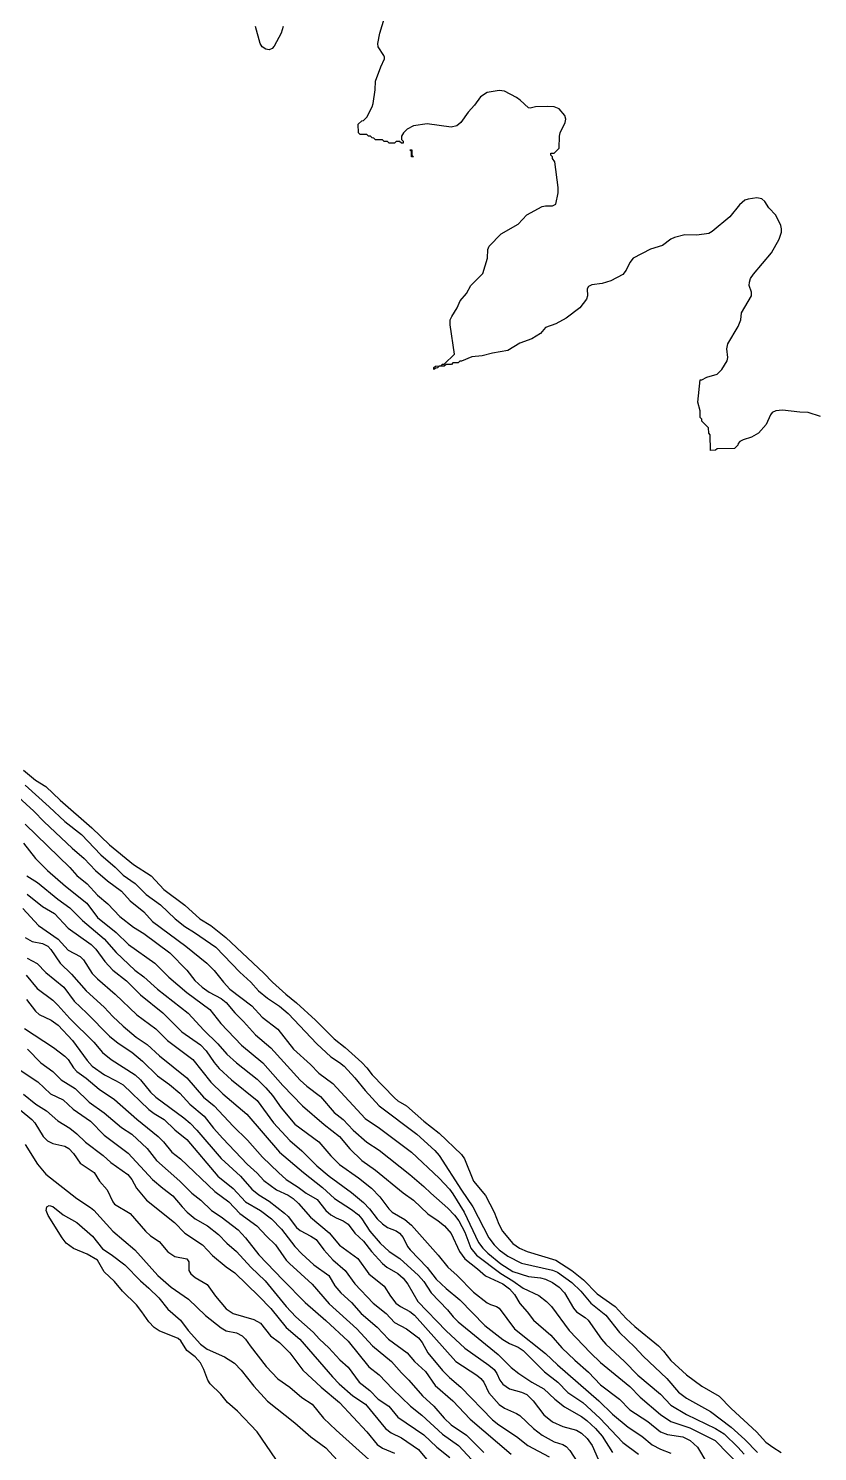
# Model space of a CAD drawing. Extents: x 474277 to 475042, y 254928 to 255625.
# Drawn here: x 474659.5 to 474694.8, y 255089.8 to 255153.4 of the extents above; entities that cross this region are included whole.
import ezdxf

# ---------------------------------------------------------------- set-up
doc = ezdxf.new("R2010")
doc.units = 0
doc.header["$MEASUREMENT"] = 0
doc.layers.add('BaseMapV2_DTM_export_MonNov09090547073261 — entities', color=1, linetype='CONTINUOUS')

msp = doc.modelspace()

# ---------------------------------------------------------------- linework, layer by layer
at = {"layer": 'BaseMapV2_DTM_export_MonNov09090547073261 — entities', "color": 15, "linetype": 'Continuous', "true_color": 0xb7484b}
for points in [[(474694.899, 255136.054, 84.25), (474694.362, 255136.237, 84.25), (474693.979, 255136.247, 84.25), (474693.212, 255136.336, 84.25), (474692.905, 255136.309, 84.25), (474692.752, 255136.227, 84.25), (474692.675, 255136.13, 84.25), (474692.476, 255135.698, 84.25), (474692.139, 255135.314, 84.25), (474691.832, 255135.126, 84.25), (474691.451, 255135.008, 84.25), (474691.298, 255134.931, 84.25), (474691.223, 255134.854, 84.25), (474691.218, 255134.773, 84.25), (474691.065, 255134.62, 84.25), (474690.298, 255134.616, 84.25), (474690.222, 255134.545, 84.25), (474689.992, 255134.54, 84.25), (474689.984, 255135.238, 84.25), (474689.913, 255135.315, 84.25), (474689.907, 255135.545, 84.25), (474689.608, 255135.848, 84.25), (474689.6, 255135.928, 84.25), (474689.53, 255136.005, 84.25), (474689.527, 255136.311, 84.25), (474689.436, 255136.695, 84.25), (474689.529, 255137.691, 84.25), (474689.608, 255137.696, 84.25), (474689.838, 255137.814, 84.25), (474690.298, 255137.947, 84.25), (474690.505, 255138.152, 84.25), (474690.735, 255138.535, 84.25), (474690.762, 255138.688, 84.25), (474690.718, 255139.072, 84.25), (474690.761, 255139.302, 84.25), (474691.228, 255140.068, 84.25), (474691.344, 255140.375, 84.25), (474691.385, 255140.682, 84.25), (474691.829, 255141.449, 84.25), (474691.821, 255141.602, 84.25), (474691.724, 255141.909, 84.25), (474691.732, 255142.062, 84.25), (474691.779, 255142.215, 84.25), (474691.909, 255142.413, 84.25), (474692.719, 255143.366, 84.25), (474693.055, 255143.979, 84.25), (474693.166, 255144.286, 84.25), (474693.168, 255144.439, 84.25), (474693.128, 255144.592, 84.25), (474692.908, 255145.052, 84.25), (474692.599, 255145.384, 84.25), (474692.418, 255145.666, 84.25), (474692.292, 255145.773, 84.25), (474692.062, 255145.818, 84.25), (474691.679, 255145.772, 84.25), (474691.525, 255145.72, 84.25), (474691.295, 255145.514, 84.25), (474690.858, 255144.976, 84.25), (474690.068, 255144.319, 84.25), (474689.915, 255144.235, 84.25), (474689.378, 255144.154, 84.25), (474688.842, 255144.173, 84.25), (474688.381, 255144.047, 84.25), (474688.228, 255143.983, 84.25), (474687.845, 255143.695, 84.25), (474687.308, 255143.53, 84.25), (474686.543, 255143.135, 84.25), (474686.388, 255142.933, 84.25), (474686.235, 255142.593, 84.25), (474686.081, 255142.405, 84.25), (474685.544, 255142.116, 84.25), (474685.161, 255141.999, 84.25), (474684.701, 255141.932, 84.25), (474684.548, 255141.858, 84.25), (474684.483, 255141.755, 84.25), (474684.497, 255141.449, 84.25), (474684.456, 255141.295, 84.25), (474684.164, 255140.903, 84.25), (474683.547, 255140.452, 84.25), (474683.091, 255140.2, 84.25), (474682.631, 255140.023, 84.25), (474682.408, 255139.762, 84.25), (474682.017, 255139.52, 84.25), (474681.481, 255139.326, 84.25), (474680.944, 255139.006, 84.25), (474680.254, 255138.889, 84.25), (474679.794, 255138.771, 84.25), (474679.334, 255138.719, 84.25), (474678.874, 255138.53, 84.25), (474678.797, 255138.53, 84.25), (474678.72, 255138.455, 84.25), (474678.49, 255138.45, 84.25), (474678.422, 255138.382, 84.25), (474678.184, 255138.374, 84.25), (474678.107, 255138.303, 84.25), (474677.877, 255138.3, 84.25), (474677.8, 255138.225, 84.25), (474677.723, 255138.22, 84.25), (474677.647, 255138.147, 84.25), (474677.647, 255138.236, 84.25), (474677.715, 255138.305, 84.25), (474677.953, 255138.313, 84.25), (474678.03, 255138.386, 84.25), (474678.107, 255138.386, 84.25), (474678.562, 255138.842, 84.25), (474678.371, 255140.145, 84.25), (474678.375, 255140.375, 84.25), (474678.438, 255140.528, 84.25), (474678.68, 255140.912, 84.25), (474678.814, 255141.219, 84.25), (474679.104, 255141.544, 84.25), (474679.287, 255141.909, 84.25), (474679.835, 255142.445, 84.25), (474680.037, 255143.135, 84.25), (474680.058, 255143.519, 84.25), (474680.117, 255143.672, 84.25), (474680.65, 255144.209, 84.25), (474681.404, 255144.65, 84.25), (474681.787, 255145.069, 84.25), (474682.477, 255145.434, 84.25), (474682.631, 255145.463, 84.25), (474682.937, 255145.462, 84.25), (474683.091, 255145.542, 84.25), (474683.187, 255146.049, 84.25), (474683.191, 255146.279, 84.25), (474683.05, 255147.429, 84.25), (474682.936, 255147.583, 84.25), (474682.934, 255147.659, 84.25), (474682.859, 255147.736, 84.25), (474682.858, 255147.813, 84.25), (474683.014, 255147.821, 84.25), (474683.241, 255148.043, 84.25), (474683.245, 255148.579, 84.25), (474683.287, 255148.733, 84.25), (474683.511, 255149.193, 84.25), (474683.536, 255149.346, 84.25), (474683.495, 255149.5, 84.25), (474683.244, 255149.794, 84.25), (474683.014, 255149.896, 84.25), (474682.707, 255149.912, 84.25), (474682.173, 255149.883, 84.25), (474681.941, 255149.829, 84.25), (474681.864, 255149.849, 84.25), (474681.498, 255150.19, 84.25), (474681.327, 255150.308, 84.25), (474680.791, 255150.597, 84.25), (474680.56, 255150.613, 84.25), (474680.024, 255150.526, 84.25), (474679.717, 255150.34, 84.25), (474679.455, 255149.96, 84.25), (474679.171, 255149.653, 84.25), (474678.844, 255149.193, 84.25), (474678.665, 255149.04, 84.25), (474678.414, 255148.988, 84.25), (474677.34, 255149.127, 84.25), (474676.737, 255149.04, 84.25), (474676.451, 255148.886, 84.25), (474676.287, 255148.733, 84.25), (474676.192, 255148.579, 84.25), (474676.198, 255148.426, 84.25), (474676.267, 255148.357, 84.25), (474676.267, 255148.268, 84.25), (474676.19, 255148.27, 84.25), (474676.113, 255148.345, 84.25), (474675.96, 255148.345, 84.25), (474675.883, 255148.27, 84.25), (474675.653, 255148.268, 84.25), (474675.577, 255148.345, 84.25), (474675.423, 255148.345, 84.25), (474675.346, 255148.418, 84.25), (474675.04, 255148.422, 84.25), (474674.963, 255148.495, 84.25), (474674.886, 255148.5, 84.25), (474674.81, 255148.575, 84.25), (474674.725, 255148.579, 84.25), (474674.656, 255148.648, 84.25), (474674.35, 255148.654, 84.25), (474674.271, 255148.733, 84.25), (474674.265, 255149.116, 84.25), (474674.422, 255149.27, 84.25), (474674.503, 255149.278, 84.25), (474674.656, 255149.426, 84.25), (474674.883, 255149.883, 84.25), (474674.931, 255150.036, 84.25), (474675.017, 255150.65, 84.25), (474675.033, 255151.033, 84.25), (474675.27, 255151.675, 84.25), (474675.433, 255152.03, 84.25), (474675.444, 255152.107, 84.25), (474675.412, 255152.183, 84.25), (474675.152, 255152.567, 84.25), (474675.136, 255152.72, 84.25), (474675.226, 255153.18, 84.25), (474675.433, 255153.87, 84.25)], [(474670.914, 255153.487, 84.25), (474670.818, 255153.18, 84.25), (474670.516, 255152.598, 84.25), (474670.416, 255152.49, 84.25), (474670.286, 255152.434, 84.25), (474670.133, 255152.466, 84.25), (474669.979, 255152.572, 84.25), (474669.893, 255152.72, 84.25), (474669.672, 255153.482, 84.25)], [(474676.729, 255147.659, 84.25), (474676.648, 255147.659, 84.25), (474676.642, 255147.889, 84.25), (474676.573, 255147.974, 84.25), (474676.652, 255147.966, 84.25), (474676.658, 255147.736, 84.25), (474676.729, 255147.659, 84.25)], [(474659.321, 255120.247, 84.25), (474659.858, 255119.808, 84.25), (474660.318, 255119.521, 84.25), (474660.956, 255118.906, 84.25), (474662.371, 255117.679, 84.25), (474663.155, 255116.914, 84.25), (474664.228, 255116.037, 84.25), (474665.019, 255115.532, 84.25), (474665.578, 255114.919, 84.25), (474666.529, 255114.221, 84.25), (474667.193, 255113.615, 84.25), (474667.679, 255113.308, 84.25), (474668.346, 255112.772, 84.25), (474670.056, 255111.175, 84.25), (474670.443, 255110.778, 84.25), (474671.032, 255110.241, 84.25), (474671.513, 255109.853, 84.25), (474672.356, 255109.075, 84.25), (474673.187, 255108.248, 84.25), (474673.68, 255107.864, 84.25), (474674.426, 255107.187, 84.25), (474674.653, 255106.944, 84.25), (474674.886, 255106.632, 84.25), (474675.883, 255105.61, 84.25), (474676.037, 255105.479, 84.25), (474676.42, 255105.253, 84.25), (474677.187, 255104.563, 84.25), (474677.873, 255104.031, 84.25), (474678.874, 255103.08, 84.25), (474679.014, 255102.88, 84.25), (474679.405, 255101.884, 84.25), (474679.947, 255101.25, 84.25), (474680.341, 255100.504, 84.25), (474680.55, 255099.967, 84.25), (474680.704, 255099.66, 84.25), (474681.174, 255099.099, 84.25), (474681.468, 255098.893, 84.25), (474681.813, 255098.74, 84.25), (474683.091, 255098.357, 84.25), (474683.805, 255097.897, 84.25), (474684.318, 255097.471, 84.25), (474684.931, 255096.86, 84.25), (474685.732, 255096.286, 84.25), (474686.228, 255095.75, 84.25), (474686.618, 255095.387, 84.25), (474687.665, 255094.523, 84.25), (474687.891, 255094.293, 84.25), (474688.228, 255093.871, 84.25), (474688.918, 255093.228, 84.25), (474689.608, 255092.723, 84.25), (474690.375, 255092.278, 84.25), (474690.912, 255091.728, 84.25), (474692.054, 255090.689, 84.25), (474692.47, 255090.229, 84.25), (474692.773, 255089.999, 84.25), (474693.148, 255089.769, 84.25)], [(474659.398, 255119.584, 84.5), (474660.471, 255118.62, 84.5), (474661.161, 255117.956, 84.5), (474661.902, 255117.372, 84.5), (474662.772, 255116.469, 84.5), (474663.409, 255115.915, 84.5), (474663.768, 255115.559, 84.5), (474664.305, 255115.19, 84.5), (474664.79, 255114.689, 84.5), (474665.432, 255114.229, 84.5), (474666.096, 255113.615, 84.5), (474666.529, 255113.261, 84.5), (474666.959, 255113.002, 84.5), (474667.909, 255112.35, 84.5), (474668.982, 255111.221, 84.5), (474669.467, 255110.778, 84.5), (474669.81, 255110.395, 84.5), (474670.209, 255110.062, 84.5), (474670.746, 255109.706, 84.5), (474671.129, 255109.381, 84.5), (474672.415, 255108.018, 84.5), (474673.046, 255107.447, 84.5), (474673.43, 255107.196, 84.5), (474673.631, 255107.021, 84.5), (474674.12, 255106.51, 84.5), (474674.58, 255105.941, 84.5), (474675.196, 255105.257, 84.5), (474676.88, 255103.992, 84.5), (474677.681, 255103.264, 84.5), (474677.877, 255103.027, 84.5), (474678.874, 255101.478, 84.5), (474679.389, 255100.734, 84.5), (474680.089, 255099.353, 84.5), (474680.329, 255099.047, 84.5), (474680.56, 255098.813, 84.5), (474680.944, 255098.53, 84.5), (474681.557, 255098.23, 84.5), (474682.937, 255097.903, 84.5), (474683.167, 255097.821, 84.5), (474683.799, 255097.36, 84.5), (474684.211, 255096.976, 84.5), (474684.651, 255096.44, 84.5), (474685.314, 255095.906, 84.5), (474685.928, 255095.12, 84.5), (474686.618, 255094.463, 84.5), (474686.987, 255094.063, 84.5), (474688.042, 255093.066, 84.5), (474688.57, 255092.453, 84.5), (474688.918, 255092.185, 84.5), (474689.992, 255091.594, 84.5), (474690.912, 255090.897, 84.5), (474691.525, 255090.342, 84.5), (474692.092, 255089.769, 84.5)], [(474658.921, 255119.213, 84.75), (474659.781, 255118.422, 84.75), (474660.241, 255117.936, 84.75), (474661.484, 255116.759, 84.75), (474662.023, 255116.299, 84.75), (474662.54, 255115.762, 84.75), (474663.076, 255115.302, 84.75), (474663.701, 255114.842, 84.75), (474664.075, 255114.416, 84.75), (474664.689, 255113.922, 84.75), (474665.072, 255113.484, 84.75), (474666.565, 255112.388, 84.75), (474667.503, 255111.622, 84.75), (474667.832, 255111.304, 84.75), (474668.241, 255110.778, 84.75), (474668.53, 255110.471, 84.75), (474669.519, 255109.717, 84.75), (474669.979, 255109.215, 84.75), (474670.669, 255108.676, 84.75), (474671.367, 255107.788, 84.75), (474672.126, 255107.103, 84.75), (474672.502, 255106.714, 84.75), (474673.123, 255106.248, 84.75), (474674.58, 255104.692, 84.75), (474675.21, 255104.261, 84.75), (474676.65, 255103.19, 84.75), (474677.877, 255102.014, 84.75), (474678.337, 255101.533, 84.75), (474678.49, 255101.324, 84.75), (474678.999, 255100.504, 84.75), (474679.64, 255099.144, 84.75), (474679.827, 255098.893, 84.75), (474680.053, 255098.663, 84.75), (474680.637, 255098.188, 84.75), (474681.174, 255097.845, 84.75), (474681.864, 255097.621, 84.75), (474682.401, 255097.561, 84.75), (474682.631, 255097.503, 84.75), (474682.937, 255097.359, 84.75), (474683.244, 255097.153, 84.75), (474683.478, 255096.9, 84.75), (474683.875, 255096.21, 84.75), (474684.015, 255096.056, 84.75), (474684.394, 255095.8, 84.75), (474684.528, 255095.673, 84.75), (474685.124, 255094.829, 84.75), (474685.314, 255094.606, 84.75), (474686.156, 255093.833, 84.75), (474686.746, 255093.219, 84.75), (474687.764, 255092.376, 84.75), (474688.228, 255091.883, 84.75), (474688.916, 255091.456, 84.75), (474690.222, 255090.843, 84.75), (474690.605, 255090.599, 84.75), (474691.218, 255090.004, 84.75), (474691.497, 255089.692, 84.75)], [(474659.397, 255117.832, 85), (474661.391, 255115.896, 85), (474661.698, 255115.55, 85), (474662.158, 255115.166, 85), (474662.618, 255114.659, 85), (474663.078, 255114.283, 85), (474663.615, 255113.717, 85), (474664.228, 255113.236, 85), (474664.689, 255112.946, 85), (474665.858, 255112.082, 85), (474666.605, 255111.312, 85), (474666.963, 255110.855, 85), (474667.301, 255110.548, 85), (474667.602, 255110.329, 85), (474668.139, 255110.046, 85), (474668.369, 255109.87, 85), (474668.752, 255109.406, 85), (474669.147, 255109.015, 85), (474669.672, 255108.424, 85), (474670.363, 255107.839, 85), (474671.666, 255106.4, 85), (474671.973, 255106.125, 85), (474672.586, 255105.665, 85), (474673.185, 255104.951, 85), (474673.597, 255104.644, 85), (474674.043, 255104.169, 85), (474674.656, 255103.628, 85), (474675.193, 255103.271, 85), (474676.573, 255102.181, 85), (474677.199, 255101.654, 85), (474677.499, 255101.347, 85), (474678.26, 255100.683, 85), (474678.567, 255100.372, 85), (474678.753, 255100.12, 85), (474679.027, 255099.609, 85), (474679.296, 255098.893, 85), (474679.548, 255098.587, 85), (474680.637, 255097.754, 85), (474681.161, 255097.436, 85), (474681.634, 255097.103, 85), (474682.324, 255096.785, 85), (474682.672, 255096.516, 85), (474682.896, 255096.286, 85), (474683.686, 255095.213, 85), (474684.63, 255094.216, 85), (474685.084, 255093.79, 85), (474686.388, 255092.714, 85), (474686.848, 255092.23, 85), (474687.768, 255091.457, 85), (474688.228, 255091.148, 85), (474689.072, 255090.86, 85), (474690.203, 255090.306, 85), (474691.372, 255089.088, 85)], [(474659.321, 255116.987, 85.25), (474659.858, 255116.307, 85.25), (474660.395, 255115.772, 85.25), (474661.186, 255115.072, 85.25), (474662.15, 255114.305, 85.25), (474662.618, 255113.671, 85.25), (474663.453, 255113.002, 85.25), (474664.01, 255112.465, 85.25), (474665.182, 255111.622, 85.25), (474665.805, 255111.008, 85.25), (474666.611, 255110.318, 85.25), (474667.642, 255109.551, 85.25), (474668.136, 255108.938, 85.25), (474669.059, 255107.959, 85.25), (474670.01, 255107.174, 85.25), (474670.899, 255106.156, 85.25), (474671.771, 255105.257, 85.25), (474672.745, 255104.414, 85.25), (474673.428, 255103.877, 85.25), (474673.89, 255103.332, 85.25), (474674.426, 255102.804, 85.25), (474675.04, 255102.378, 85.25), (474676.267, 255101.373, 85.25), (474676.729, 255101.04, 85.25), (474677.374, 255100.427, 85.25), (474677.837, 255100.12, 85.25), (474678.113, 255099.89, 85.25), (474678.414, 255099.542, 85.25), (474678.787, 255098.74, 85.25), (474679.027, 255098.414, 85.25), (474679.595, 255097.973, 85.25), (474679.947, 255097.657, 85.25), (474680.714, 255097.298, 85.25), (474681.021, 255097.076, 85.25), (474681.236, 255096.823, 85.25), (474681.481, 255096.426, 85.25), (474681.81, 255096.056, 85.25), (474682.094, 255095.669, 85.25), (474682.861, 255095.008, 85.25), (474683.358, 255094.446, 85.25), (474683.934, 255093.889, 85.25), (474684.548, 255093.353, 85.25), (474685.084, 255092.782, 85.25), (474685.925, 255092.146, 85.25), (474686.388, 255091.674, 85.25), (474687.202, 255091.149, 85.25), (474687.759, 255090.689, 85.25), (474688.075, 255090.57, 85.25), (474688.765, 255090.466, 85.25), (474689.093, 255090.306, 85.25), (474689.414, 255089.999, 85.25), (474689.838, 255089.309, 85.25)], [(474659.473, 255115.532, 85.5), (474659.944, 255115.225, 85.5), (474660.855, 255114.48, 85.5), (474661.391, 255114.107, 85.5), (474661.958, 255113.538, 85.5), (474662.925, 255112.714, 85.5), (474663.462, 255112.109, 85.5), (474664.282, 255111.315, 85.5), (474664.689, 255111.021, 85.5), (474665.302, 255110.462, 85.5), (474666.668, 255109.398, 85.5), (474667.377, 255108.631, 85.5), (474667.997, 255108.018, 85.5), (474668.396, 255107.558, 85.5), (474668.829, 255107.174, 85.5), (474669.749, 255106.441, 85.5), (474670.133, 255106.057, 85.5), (474670.438, 255105.718, 85.5), (474670.823, 255105.162, 85.5), (474671.436, 255104.437, 85.5), (474672.502, 255103.647, 85.5), (474673.046, 255103.013, 85.5), (474673.43, 255102.635, 85.5), (474674.273, 255102.037, 85.5), (474674.852, 255101.577, 85.5), (474675.229, 255101.194, 85.5), (474675.629, 255100.657, 85.5), (474675.781, 255100.504, 85.5), (474676.343, 255100.169, 85.5), (474676.65, 255099.925, 85.5), (474677.841, 255098.587, 85.5), (474678.26, 255098.042, 85.5), (474678.678, 255097.666, 85.5), (474679.41, 255096.925, 85.5), (474680.024, 255096.451, 85.5), (474680.177, 255096.369, 85.5), (474680.438, 255096.286, 85.5), (474680.56, 255096.21, 85.5), (474681.245, 255095.29, 85.5), (474682.631, 255094.186, 85.5), (474683.16, 255093.679, 85.5), (474685.008, 255092.069, 85.5), (474685.621, 255091.475, 85.5), (474686.311, 255090.892, 85.5), (474686.925, 255090.493, 85.5), (474687.385, 255090.111, 85.5), (474687.768, 255089.912, 85.5), (474688.228, 255089.734, 85.5)], [(474659.475, 255114.708, 85.75), (474660.165, 255114.16, 85.75), (474660.701, 255113.851, 85.75), (474661.315, 255113.187, 85.75), (474662.337, 255112.465, 85.75), (474662.542, 255112.248, 85.75), (474662.953, 255111.698, 85.75), (474663.308, 255111.316, 85.75), (474663.922, 255110.844, 85.75), (474664.535, 255110.218, 85.75), (474665.532, 255109.409, 85.75), (474666.388, 255108.555, 85.75), (474667.219, 255107.972, 85.75), (474667.474, 255107.711, 85.75), (474667.832, 255107.186, 85.75), (474668.062, 255106.916, 85.75), (474668.599, 255106.413, 85.75), (474669.749, 255105.497, 85.75), (474670.485, 255104.491, 85.75), (474671.206, 255103.697, 85.75), (474671.743, 255103.249, 85.75), (474672.42, 255102.574, 85.75), (474672.97, 255102.109, 85.75), (474673.966, 255101.38, 85.75), (474674.503, 255100.933, 85.75), (474674.773, 255100.657, 85.75), (474675.116, 255100.201, 85.75), (474675.346, 255099.975, 85.75), (474675.577, 255099.823, 85.75), (474675.96, 255099.663, 85.75), (474676.113, 255099.56, 85.75), (474676.267, 255099.37, 85.75), (474676.468, 255098.97, 85.75), (474676.58, 255098.817, 85.75), (474677.34, 255098.036, 85.75), (474677.752, 255097.513, 85.75), (474678.184, 255097.096, 85.75), (474678.797, 255096.579, 85.75), (474679.922, 255095.443, 85.75), (474680.714, 255094.81, 85.75), (474681.021, 255094.636, 85.75), (474681.404, 255094.475, 85.75), (474681.634, 255094.316, 85.75), (474682.579, 255093.373, 85.75), (474683.17, 255092.913, 85.75), (474683.628, 255092.438, 85.75), (474684.293, 255091.992, 85.75), (474685.05, 255091.302, 85.75), (474686.081, 255090.212, 85.75), (474686.775, 255089.692, 85.75)], [(474659.281, 255114.075, 86), (474659.989, 255113.308, 86), (474660.864, 255112.695, 86), (474661.315, 255112.208, 86), (474661.851, 255111.919, 86), (474661.994, 255111.775, 86), (474662.388, 255111.165, 86), (474662.618, 255110.922, 86), (474663.413, 255110.241, 86), (474664.382, 255109.319, 86), (474665.225, 255108.698, 86), (474665.743, 255108.171, 86), (474666.872, 255107.328, 86), (474667.679, 255106.315, 86), (474668.216, 255105.793, 86), (474669.295, 255104.874, 86), (474670.746, 255103.187, 86), (474671.82, 255102.267, 86), (474672.663, 255101.608, 86), (474673.2, 255101.11, 86), (474673.966, 255100.625, 86), (474674.273, 255100.388, 86), (474674.426, 255100.203, 86), (474674.776, 255099.66, 86), (474675.251, 255099.123, 86), (474675.653, 255098.749, 86), (474676.117, 255098.433, 86), (474676.951, 255097.666, 86), (474677.187, 255097.402, 86), (474677.52, 255096.9, 86), (474678.258, 255096.133, 86), (474678.499, 255095.826, 86), (474678.729, 255095.596, 86), (474680.516, 255094.139, 86), (474681.097, 255093.566, 86), (474681.43, 255093.296, 86), (474682.017, 255092.906, 86), (474682.554, 255092.601, 86), (474683.036, 255092.146, 86), (474683.474, 255091.801, 86), (474684.241, 255091.369, 86), (474684.471, 255091.196, 86), (474684.854, 255090.837, 86), (474685.161, 255090.493, 86), (474685.621, 255089.759, 86)], [(474659.398, 255112.768, 86.25), (474659.705, 255112.603, 86.25), (474660.165, 255112.509, 86.25), (474660.404, 255112.388, 86.25), (474660.545, 255112.235, 86.25), (474660.957, 255111.622, 86.25), (474661.468, 255111.139, 86.25), (474662.12, 255110.395, 86.25), (474662.925, 255109.667, 86.25), (474663.308, 255109.24, 86.25), (474663.768, 255108.809, 86.25), (474664.347, 255108.324, 86.25), (474664.842, 255107.998, 86.25), (474665.398, 255107.481, 86.25), (474666.605, 255106.505, 86.25), (474667.362, 255105.641, 86.25), (474667.832, 255105.247, 86.25), (474668.676, 255104.346, 86.25), (474669.322, 255103.724, 86.25), (474669.993, 255102.957, 86.25), (474670.697, 255102.267, 86.25), (474671.053, 255101.966, 86.25), (474671.589, 255101.626, 86.25), (474671.938, 255101.347, 86.25), (474672.433, 255101.067, 86.25), (474672.825, 255100.58, 86.25), (474673.046, 255100.378, 86.25), (474673.276, 255100.244, 86.25), (474673.588, 255100.12, 86.25), (474673.814, 255099.967, 86.25), (474674.12, 255099.569, 86.25), (474674.503, 255099.203, 86.25), (474674.859, 255098.74, 86.25), (474675.346, 255098.207, 86.25), (474675.54, 255098.05, 86.25), (474676.037, 255097.767, 86.25), (474676.267, 255097.556, 86.25), (474676.479, 255097.283, 86.25), (474676.929, 255096.516, 86.25), (474678.184, 255095.2, 86.25), (474679.027, 255094.425, 86.25), (474680.1, 255093.668, 86.25), (474680.33, 255093.47, 86.25), (474680.447, 255093.296, 86.25), (474680.586, 255092.989, 86.25), (474680.714, 255092.818, 86.25), (474681.021, 255092.609, 86.25), (474681.557, 255092.46, 86.25), (474681.787, 255092.349, 86.25), (474682.075, 255092.069, 86.25), (474682.554, 255091.44, 86.25), (474682.937, 255091.132, 86.25), (474683.397, 255090.922, 86.25), (474684.011, 255090.768, 86.25), (474684.241, 255090.621, 86.25), (474684.485, 255090.382, 86.25), (474684.717, 255090.076, 86.25), (474684.981, 255089.462, 86.25)], [(474659.475, 255111.854, 86.5), (474659.935, 255111.609, 86.5), (474660.318, 255111.218, 86.5), (474661.118, 255110.548, 86.5), (474661.582, 255109.935, 86.5), (474662.149, 255109.398, 86.5), (474663.155, 255108.359, 86.5), (474663.538, 255108.05, 86.5), (474664.152, 255107.652, 86.5), (474664.626, 255107.251, 86.5), (474665.302, 255106.598, 86.5), (474665.839, 255106.213, 86.5), (474666.299, 255105.814, 86.5), (474666.751, 255105.334, 86.5), (474667.384, 255104.797, 86.5), (474667.797, 255104.261, 86.5), (474668.216, 255103.792, 86.5), (474669.301, 255102.65, 86.5), (474669.749, 255102.243, 86.5), (474670.056, 255101.915, 86.5), (474670.615, 255101.5, 86.5), (474671.129, 255101.257, 86.5), (474671.359, 255101.109, 86.5), (474671.594, 255100.887, 86.5), (474672.126, 255100.273, 86.5), (474672.962, 255099.583, 86.5), (474673.43, 255099.024, 86.5), (474674.253, 255098.433, 86.5), (474674.733, 255097.751, 86.5), (474675.423, 255097.199, 86.5), (474675.702, 255096.746, 86.5), (474675.949, 255096.44, 86.5), (474676.153, 255096.286, 86.5), (474676.573, 255096.062, 86.5), (474676.772, 255095.903, 86.5), (474678.627, 255093.833, 86.5), (474679.564, 255093.221, 86.5), (474679.743, 255093.066, 86.5), (474679.87, 255092.9, 86.5), (474680.1, 255092.424, 86.5), (474680.56, 255091.91, 86.5), (474680.791, 255091.749, 86.5), (474681.327, 255091.512, 86.5), (474681.481, 255091.412, 86.5), (474682.094, 255090.835, 86.5), (474682.477, 255090.545, 86.5), (474683.014, 255090.246, 86.5), (474683.397, 255090.118, 86.5), (474683.551, 255090.03, 86.5), (474683.72, 255089.846, 86.5), (474684.241, 255089.049, 86.5)], [(474659.433, 255111.085, 86.75), (474659.935, 255110.503, 86.75), (474660.625, 255109.975, 86.75), (474660.855, 255109.757, 86.75), (474661.391, 255109.154, 86.75), (474662.452, 255108.094, 86.75), (474662.848, 255107.629, 86.75), (474663.232, 255107.322, 86.75), (474664.305, 255106.635, 86.75), (474664.535, 255106.413, 86.75), (474664.995, 255105.859, 86.75), (474665.223, 255105.641, 86.75), (474666.47, 255104.721, 86.75), (474666.759, 255104.474, 86.75), (474667.065, 255104.17, 86.75), (474668.139, 255102.903, 86.75), (474669.006, 255102.114, 86.75), (474669.519, 255101.531, 86.75), (474669.829, 255101.27, 86.75), (474670.286, 255100.987, 86.75), (474670.976, 255100.455, 86.75), (474671.129, 255100.304, 86.75), (474671.513, 255099.82, 86.75), (474671.666, 255099.677, 86.75), (474672.155, 255099.43, 86.75), (474672.386, 255099.277, 86.75), (474672.734, 255098.817, 86.75), (474673.123, 255098.373, 86.75), (474673.675, 255097.897, 86.75), (474674.12, 255097.295, 86.75), (474674.926, 255096.44, 86.75), (474675.515, 255095.98, 86.75), (474675.883, 255095.572, 86.75), (474676.42, 255095.286, 86.75), (474676.957, 255094.88, 86.75), (474677.124, 255094.676, 86.75), (474677.372, 255094.216, 86.75), (474678.03, 255093.429, 86.75), (474678.337, 255093.12, 86.75), (474678.843, 255092.683, 86.75), (474680.254, 255091.23, 86.75), (474680.544, 255090.996, 86.75), (474681.327, 255090.48, 86.75), (474681.84, 255090.076, 86.75), (474682.784, 255089.564, 86.75)], [(474659.455, 255110.011, 87), (474659.858, 255109.477, 87), (474660.011, 255109.331, 87), (474660.548, 255109.077, 87), (474660.862, 255108.861, 87), (474661.502, 255108.171, 87), (474662.158, 255107.277, 87), (474662.388, 255107.029, 87), (474662.936, 255106.638, 87), (474663.462, 255106.374, 87), (474663.768, 255106.186, 87), (474664.919, 255105.09, 87), (474665.149, 255104.913, 87), (474665.594, 255104.644, 87), (474666.069, 255104.186, 87), (474666.605, 255103.751, 87), (474667.991, 255102.114, 87), (474668.676, 255101.552, 87), (474669.224, 255100.964, 87), (474669.902, 255100.577, 87), (474670.393, 255100.197, 87), (474670.835, 255099.737, 87), (474671.429, 255098.97, 87), (474671.743, 255098.643, 87), (474672.279, 255098.151, 87), (474672.954, 255097.666, 87), (474673.221, 255097.206, 87), (474673.481, 255096.9, 87), (474673.966, 255096.466, 87), (474674.399, 255095.98, 87), (474675.116, 255095.364, 87), (474675.615, 255094.829, 87), (474676.455, 255094.216, 87), (474676.782, 255093.833, 87), (474677.263, 255093.377, 87), (474677.704, 255092.759, 87), (474678.486, 255092.069, 87), (474679.257, 255091.25, 87), (474681.097, 255089.683, 87)], [(474659.369, 255108.708, 87.25), (474660.656, 255107.864, 87.25), (474661.161, 255107.474, 87.25), (474661.306, 255107.328, 87.25), (474661.555, 255106.944, 87.25), (474661.698, 255106.79, 87.25), (474662.121, 255106.484, 87.25), (474662.695, 255105.993, 87.25), (474663.385, 255105.534, 87.25), (474664.382, 255104.656, 87.25), (474665.33, 255103.877, 87.25), (474665.566, 255103.647, 87.25), (474665.939, 255103.187, 87.25), (474666.332, 255102.88, 87.25), (474667.854, 255101.424, 87.25), (474668.487, 255100.964, 87.25), (474668.982, 255100.438, 87.25), (474669.735, 255099.89, 87.25), (474670.162, 255099.43, 87.25), (474670.571, 255099.047, 87.25), (474671.053, 255098.359, 87.25), (474671.191, 255098.203, 87.25), (474672.203, 255097.286, 87.25), (474672.97, 255096.406, 87.25), (474674.209, 255095.29, 87.25), (474674.903, 255094.523, 87.25), (474675.752, 255093.833, 87.25), (474676.19, 255093.32, 87.25), (474676.53, 255092.989, 87.25), (474677.139, 255092.299, 87.25), (474677.644, 255091.839, 87.25), (474678.096, 255091.302, 87.25), (474678.409, 255090.996, 87.25), (474679.104, 255090.545, 87.25), (474679.87, 255089.769, 87.25)], [(474659.498, 255107.788, 87.5), (474660.088, 255107.177, 87.5), (474660.625, 255106.792, 87.5), (474660.993, 255106.408, 87.5), (474661.631, 255106.024, 87.5), (474662.256, 255105.411, 87.5), (474662.925, 255104.942, 87.5), (474663.692, 255104.283, 87.5), (474664.152, 255103.983, 87.5), (474664.842, 255103.347, 87.5), (474665.253, 255102.804, 87.5), (474666.305, 255101.884, 87.5), (474666.835, 255101.355, 87.5), (474667.233, 255101.04, 87.5), (474667.713, 255100.58, 87.5), (474668.139, 255100.296, 87.5), (474668.906, 255099.712, 87.5), (474669.227, 255099.353, 87.5), (474669.826, 255098.593, 87.5), (474670.899, 255097.48, 87.5), (474671.896, 255096.466, 87.5), (474672.816, 255095.667, 87.5), (474673.813, 255094.744, 87.5), (474674.733, 255093.593, 87.5), (474675.193, 255093.233, 87.5), (474675.79, 255092.606, 87.5), (474676.601, 255091.839, 87.5), (474677.11, 255091.433, 87.5), (474678.03, 255090.576, 87.5), (474678.741, 255090.076, 87.5), (474679.717, 255089.026, 87.5)], [(474659.168, 255106.844, 87.75), (474659.954, 255106.331, 87.75), (474660.52, 255105.794, 87.75), (474661.085, 255105.515, 87.75), (474661.537, 255105.104, 87.75), (474662.312, 255104.564, 87.75), (474662.925, 255103.936, 87.75), (474663.998, 255103.138, 87.75), (474665.074, 255101.96, 87.75), (474665.532, 255101.569, 87.75), (474665.992, 255101.239, 87.75), (474666.399, 255100.734, 87.75), (474666.624, 255100.504, 87.75), (474666.989, 255100.199, 87.75), (474667.537, 255099.89, 87.75), (474668.018, 255099.507, 87.75), (474668.397, 255099.123, 87.75), (474668.829, 255098.746, 87.75), (474669.469, 255098.05, 87.75), (474670.104, 255097.436, 87.75), (474671.053, 255096.282, 87.75), (474671.476, 255095.826, 87.75), (474672.254, 255095.136, 87.75), (474672.537, 255094.829, 87.75), (474672.957, 255094.446, 87.75), (474673.444, 255093.909, 87.75), (474673.813, 255093.569, 87.75), (474674.307, 255092.913, 87.75), (474674.776, 255092.529, 87.75), (474675.162, 255092.146, 87.75), (474675.637, 255091.839, 87.75), (474676.037, 255091.339, 87.75), (474677.187, 255090.549, 87.75), (474677.774, 255089.999, 87.75), (474678.349, 255089.539, 87.75)], [(474659.321, 255105.78, 88), (474659.868, 255105.334, 88), (474660.351, 255105.027, 88), (474660.855, 255104.582, 88), (474661.391, 255104.25, 88), (474661.698, 255104.004, 88), (474662.082, 255103.627, 88), (474662.877, 255103.034, 88), (474663.213, 255102.727, 88), (474663.97, 255102.19, 88), (474664.152, 255101.964, 88), (474664.371, 255101.577, 88), (474664.812, 255101.04, 88), (474666.064, 255100.043, 88), (474666.529, 255099.562, 88), (474667.31, 255099.047, 88), (474667.756, 255098.567, 88), (474668.369, 255098.059, 88), (474668.752, 255097.793, 88), (474669.826, 255096.756, 88), (474670.363, 255096.204, 88), (474671.053, 255095.35, 88), (474671.662, 255094.829, 88), (474673.109, 255093.143, 88), (474673.411, 255092.836, 88), (474674.017, 255092.299, 88), (474674.584, 255091.916, 88), (474675.476, 255090.842, 88), (474675.73, 255090.645, 88), (474676.19, 255090.412, 88), (474676.957, 255089.899, 88), (474677.319, 255089.462, 88)], [(474659.168, 255105.072, 88.25), (474659.687, 255104.644, 88.25), (474659.825, 255104.491, 88.25), (474660.203, 255103.877, 88.25), (474660.395, 255103.683, 88.25), (474660.625, 255103.573, 88.25), (474661.161, 255103.448, 88.25), (474661.337, 255103.341, 88.25), (474661.545, 255103.117, 88.25), (474661.851, 255102.693, 88.25), (474662.469, 255102.267, 88.25), (474662.717, 255101.884, 88.25), (474663.055, 255101.5, 88.25), (474663.302, 255100.964, 88.25), (474663.385, 255100.854, 88.25), (474664.075, 255100.448, 88.25), (474664.765, 255099.646, 88.25), (474664.995, 255099.442, 88.25), (474665.379, 255099.194, 88.25), (474665.762, 255098.724, 88.25), (474666.069, 255098.522, 88.25), (474666.605, 255098.418, 88.25), (474666.694, 255098.28, 88.25), (474666.699, 255097.897, 88.25), (474666.797, 255097.743, 88.25), (474666.989, 255097.578, 88.25), (474667.526, 255097.27, 88.25), (474667.898, 255096.746, 88.25), (474668.369, 255096.184, 88.25), (474668.676, 255095.979, 88.25), (474669.596, 255095.711, 88.25), (474669.902, 255095.537, 88.25), (474670.349, 255094.983, 88.25), (474670.746, 255094.676, 88.25), (474671.203, 255094.216, 88.25), (474671.79, 255093.449, 88.25), (474672.615, 255092.683, 88.25), (474673.426, 255091.992, 88.25), (474674.645, 255090.689, 88.25), (474675.116, 255090.121, 88.25), (474675.346, 255089.959, 88.25), (474675.883, 255089.73, 88.25)], [(474659.398, 255103.518, 88.5), (474659.942, 255102.65, 88.5), (474660.318, 255102.2, 88.5), (474661.698, 255101.108, 88.5), (474662.312, 255100.713, 88.5), (474662.465, 255100.585, 88.5), (474663.306, 255099.66, 88.5), (474664.282, 255098.817, 88.5), (474665.31, 255097.666, 88.5), (474665.915, 255097.153, 88.5), (474666.682, 255096.608, 88.5), (474667.449, 255095.879, 88.5), (474668.139, 255095.332, 88.5), (474668.369, 255095.207, 88.5), (474668.829, 255095.111, 88.5), (474669.077, 255094.983, 88.5), (474669.23, 255094.829, 88.5), (474669.433, 255094.523, 88.5), (474670.159, 255093.603, 88.5), (474670.669, 255093.05, 88.5), (474671.206, 255092.682, 88.5), (474671.743, 255092.226, 88.5), (474672.21, 255091.916, 88.5), (474672.714, 255091.302, 88.5), (474673.276, 255090.754, 88.5), (474674.886, 255089.322, 88.5)], [(474670.581, 255089.462, 88.75), (474669.749, 255090.684, 88.75), (474668.879, 255091.609, 88.75), (474668.429, 255091.992, 88.75), (474668.124, 255092.376, 88.75), (474667.65, 255092.836, 88.75), (474667.553, 255092.989, 88.75), (474667.372, 255093.478, 88.75), (474667.219, 255093.773, 88.75), (474666.989, 255094.034, 88.75), (474666.605, 255094.315, 88.75), (474666.343, 255094.753, 88.75), (474666.222, 255094.85, 88.75), (474665.379, 255095.196, 88.75), (474665.149, 255095.344, 88.75), (474664.917, 255095.596, 88.75), (474664.609, 255096.056, 88.75), (474664.36, 255096.363, 88.75), (474663.737, 255096.976, 88.75), (474663.385, 255097.403, 88.75), (474662.925, 255097.834, 88.75), (474662.618, 255098.353, 88.75), (474662.158, 255098.622, 88.75), (474661.545, 255098.873, 88.75), (474661.227, 255099.123, 88.75), (474661.046, 255099.353, 88.75), (474660.416, 255100.35, 88.75), (474660.336, 255100.58, 88.75), (474660.361, 255100.734, 88.75), (474660.471, 255100.801, 88.75), (474660.625, 255100.756, 88.75), (474661.085, 255100.381, 88.75), (474661.698, 255100.034, 88.75), (474662.397, 255099.43, 88.75), (474662.848, 255098.86, 88.75), (474663.232, 255098.614, 88.75), (474663.845, 255098.142, 88.75), (474664.547, 255097.436, 88.75), (474664.919, 255097.113, 88.75), (474665.36, 255096.67, 88.75), (474665.762, 255096.171, 88.75), (474666.334, 255095.673, 88.75), (474666.671, 255095.213, 88.75), (474667.219, 255094.597, 88.75), (474667.526, 255094.384, 88.75), (474668.292, 255094.035, 88.75), (474668.738, 255093.756, 88.75), (474669.033, 255093.449, 88.75), (474669.596, 255092.734, 88.75), (474670.209, 255092.057, 88.75), (474671.436, 255091.086, 88.75), (474672.148, 255090.459, 88.75), (474672.816, 255089.974, 88.75), (474673.506, 255089.22, 88.75)]]:
    msp.add_polyline3d(points, dxfattribs=at)

doc.saveas('drawing.dxf')
